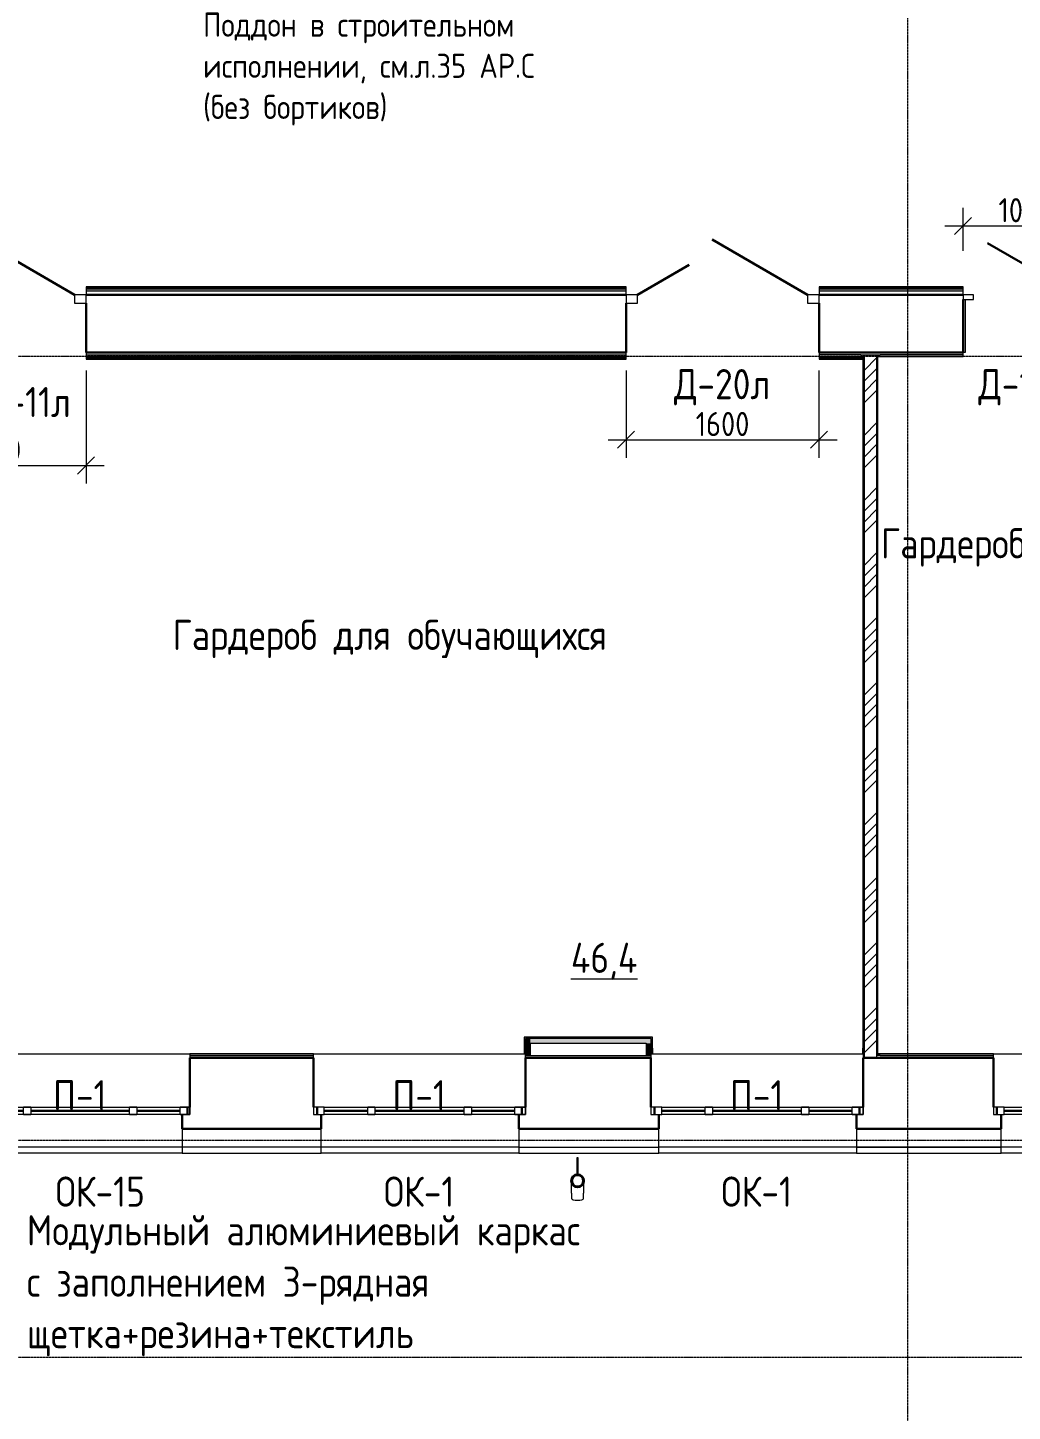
# Model space of a CAD drawing. Header units: millimetres. Extents: x 504091 to 2165846, y 135022 to 442887.
# Drawn here: x 1431300 to 1439468, y 304368 to 315840 of the extents above; entities that cross this region are included whole.
import ezdxf

# ---------------------------------------------------------------- set-up
doc = ezdxf.new("R2010")
doc.units = ezdxf.units.MM
doc.linetypes.add('ADSK_Линия сетки', pattern=[25, 20, -2.5, 0, -2.5])
doc.linetypes.add('осеваяX2', pattern=[4, 2.5, -0.5, 0.5, -0.5])
doc.layers.get('Defpoints').update_dxf_attribs({"color": 255})
for name, color, linetype, lineweight in [('_ Окна', 7, 'Continuous', 30), ('Аннотация', 7, 'Continuous', 9), ('Двери', 7, 'Continuous', 20), ('Марки дверей', 7, 'Continuous', 20), ('Марки окон', 7, 'Continuous', 20), ('Марки помещений', 7, 'Continuous', 20), ('Обобщенные модели', 7, 'Continuous', 18), ('Окна', 7, 'Continuous', 18), ('Оси', 165, 'осеваяX2', 13), ('Перекрытие', 7, 'Continuous', 18), ('размеры', 7, 'Continuous', 9), ('Стены внутренние', 7, 'Continuous', 18), ('Стены наружные', 7, 'Continuous', 18), ('Стены несущие', 7, 'Continuous', 30), ('Стены отделка', 7, 'Continuous', 30), ('Стены штриховка', 7, 'Continuous', 18)]:
    doc.layers.add(name, color=color, linetype=linetype, lineweight=lineweight)
doc.styles.add('GOST Common_2', font='GOST_Common.ttf', dxfattribs={"width": 0.9, "height": 200})
doc.styles.add('GOST Common_4', font='GOST_Common.ttf', dxfattribs={"width": 0.9, "height": 200})
doc.styles.add('GOST Common_6', font='GOST_Common.ttf', dxfattribs={"width": 0.9, "height": 200})
doc.dimstyles.new('ADSK_Основной_2_мм', dxfattribs={"dimscale": 304.8, "dimtxt": 201.142999, "dimasz": 0.463911, "dimexe": 0.492126, "dimexo": 0.492126, "dimgap": 0.098425, "dimtad": 1, "dimrnd": 0.01, "dimdsep": 46, "dimtxsty": 'GOST Common_4', "dimblk1": 'OBLIQUE', "dimblk2": 'OBLIQUE', "dimsah": 1, "dimcen": 0.09, "dimdle": 0.492126, "dimazin": 2, "dimtfac": 1, "dimtdec": 4, "dimtix": 1, "dimtmove": 0, "dimatfit": 3, "dimfxl": 0, "dimtvp": 1, "dimtolj": 1, "dimtzin": 0, "dimlwd": 20, "dimlwe": 20, "dimarcsym": 0})
pattern_1 = [(0, (1400150.29, 304821.34), (406.4, 101.6), [33.528, -271.272, 33.528, -271.272, -1625.6]), (0, (1400150.29, 304821.34), (406.4, 101.6), [-609.6, 33.528, -576.072, 33.528, -271.272, -711.2]), (0, (1400150.29, 304821.34), (406.4, 101.6), [-1524, 33.528, -169.672, 33.528, -474.472]), (120, (1400302.69, 304872.14), (-291.18818, 301.15272), [33.528, -271.272, 33.528, -271.272, -1625.6]), (120, (1400302.69, 304872.14), (-291.18818, 301.15272), [-609.6, 33.528, -576.072, 33.528, -271.272, -711.2]), (120, (1400302.69, 304872.14), (-291.18818, 301.15272), [-1524, 33.528, -169.672, 33.528, -474.472]), (240, (1400353.49, 305075.34), (-115.21182, -402.75272), [33.528, -271.272, 33.528, -271.272, -1625.6]), (240, (1400353.49, 305075.34), (-115.21182, -402.75272), [-609.6, 33.528, -576.072, 33.528, -271.272, -711.2]), (240, (1400353.49, 305075.34), (-115.21182, -402.75272), [-1524, 33.528, -169.672, 33.528, -474.472])]

# ---------------------------------------------------------------- blocks, each defined once
blk = doc.blocks.new('Дверь-Alumark_двупольная с глухим окном_S70 - 1600х2100 алюм ост Д-20л-5430551-План 1-го этажа')
at = {"layer": 'Двери', "lineweight": 30}
for p, q in [((830, 240), (38, 697)), ((-580, 240), (-151, 487))]:
    blk.add_line(p, q, dxfattribs=at)
at = {"layer": 'Двери'}
for p, q in [((-675, 240), (-675, 170)), ((-580, 240), (-675, 240)), ((-580, 170), (-580, 240)), ((830, 240), (830, 170)), ((925, 240), (830, 240)), ((925, 170), (925, 240)), ((-675, 170), (-580, 170)), ((830, 170), (925, 170))]:
    blk.add_line(p, q, dxfattribs=at)
blk = doc.blocks.new('Дверь-Alumark_двупольная с глухим окном_S70 - 1520х2200 алюм ост Д-11л-3421825-План 1-го этажа')
at = {"layer": 'Двери', "lineweight": 30}
for p, q in [((790, 240), (-2, 697)), ((-540, 240), (-181, 447))]:
    blk.add_line(p, q, dxfattribs=at)
at = {"layer": 'Двери'}
for p, q in [((-635, 240), (-635, 170)), ((-540, 240), (-635, 240)), ((-540, 170), (-540, 240)), ((790, 240), (790, 170)), ((885, 240), (790, 240)), ((885, 170), (885, 240)), ((-635, 170), (-540, 170)), ((790, 170), (885, 170))]:
    blk.add_line(p, q, dxfattribs=at)
blk = doc.blocks.new('АС_Дверь_Однопольная_Алюминиевая - 1030х2200 алюм ост с мат_плёнкой Д19л-4850132-План 1-го этажа')
at = {"layer": 'Двери'}
for p, q in [((-303, -200), (-390, -200)), ((-390, -200), (-390, -240)), ((-303, -240), (-303, -200)), ((640, -200), (553, -200)), ((553, -200), (553, -240)), ((640, -240), (640, -200)), ((-390, -240), (-303, -240)), ((553, -240), (640, -240))]:
    blk.add_line(p, q, dxfattribs=at)
at = {"layer": 'Двери', "lineweight": 30}
blk.add_line((-303, -240), (438, -668), dxfattribs=at)
blk = doc.blocks.new('окно трехпол с фрамугой - 1740 и 1760 -2300_h___нов_ ок1-2142734-План 1-го этажа')
at = {"layer": '_ Окна', "lineweight": 18}
for p, q in [((-880, 115), (-880, 175)), ((-880, 175), (-790, 175)), ((-790, 115), (-880, 115)), ((-790, 175), (-790, 115)), ((-430, 115), (-430, 175)), ((-430, 175), (-370, 175)), ((-370, 115), (-430, 115)), ((-370, 175), (-370, 115)), ((370, 115), (370, 175)), ((370, 175), (430, 175)), ((430, 115), (370, 115)), ((430, 175), (430, 115)), ((790, 175), (790, 115)), ((880, 175), (790, 175)), ((790, 115), (880, 115)), ((880, 115), (880, 175))]:
    blk.add_line(p, q, dxfattribs=at)
at = {"layer": '_ Окна'}
for p, q in [((-850, 115), (-850, 175)), ((-790, 145), (-430, 145)), ((-370, 145), (370, 145)), ((430, 145), (790, 145)), ((850, 115), (850, 175))]:
    blk.add_line(p, q, dxfattribs=at)
at = {"layer": 'Окна'}
for p, q in [((-880, 175), (-880, 115)), ((-790, 175), (-880, 175)), ((-880, 115), (-790, 115)), ((-790, 175), (-430, 175)), ((-430, 115), (-790, 115)), ((-370, 175), (-430, 175)), ((-430, 115), (-370, 115)), ((-370, 175), (370, 175)), ((370, 115), (-370, 115)), ((430, 175), (370, 175)), ((370, 115), (430, 115)), ((430, 175), (790, 175)), ((790, 115), (430, 115)), ((880, 175), (790, 175)), ((790, 115), (880, 115)), ((880, 115), (880, 175))]:
    blk.add_line(p, q, dxfattribs=at)
blk = doc.blocks.new('окно трехпол с фрамугой - 1800 и 1820х2300_h___нов_ ок15-2116672-План 1-го этажа')
at = {"layer": '_ Окна', "lineweight": 18}
for p, q in [((-910, 115), (-910, 175)), ((-910, 175), (-830, 175)), ((-830, 115), (-910, 115)), ((-830, 175), (-830, 115)), ((-470, 115), (-470, 175)), ((-470, 175), (-410, 175)), ((-410, 115), (-470, 115)), ((-410, 175), (-410, 115)), ((410, 115), (410, 175)), ((410, 175), (470, 175)), ((470, 115), (410, 115)), ((470, 175), (470, 115)), ((830, 175), (830, 115)), ((910, 175), (830, 175)), ((830, 115), (910, 115)), ((910, 115), (910, 175))]:
    blk.add_line(p, q, dxfattribs=at)
at = {"layer": '_ Окна'}
for p, q in [((-890, 115), (-890, 175)), ((-830, 145), (-470, 145)), ((-410, 145), (410, 145)), ((470, 145), (830, 145)), ((890, 115), (890, 175))]:
    blk.add_line(p, q, dxfattribs=at)
at = {"layer": 'Окна'}
for p, q in [((-910, 175), (-910, 115)), ((-830, 175), (-910, 175)), ((-910, 115), (-830, 115)), ((-830, 175), (-470, 175)), ((-470, 115), (-830, 115)), ((-410, 175), (-470, 175)), ((-470, 115), (-410, 115)), ((-410, 175), (410, 175)), ((410, 115), (-410, 115)), ((470, 175), (410, 175)), ((410, 115), (470, 115)), ((470, 175), (830, 175)), ((830, 115), (470, 115)), ((910, 175), (830, 175)), ((830, 115), (910, 115)), ((910, 115), (910, 175))]:
    blk.add_line(p, q, dxfattribs=at)
blk = doc.blocks.new('Водосток - Тип 1 _карниз больше 490мм_-5162063-План 1-го этажа')
at = {"layer": 'Обобщенные модели'}
for p, q in [((75, 306), (75, 264)), ((175, 264), (175, 306)), ((120, 109), (120, -30)), ((130, -30), (130, 109)), ((120, -30), (130, -30))]:
    blk.add_line(p, q, dxfattribs=at)
at = {"layer": 'Обобщенные модели', "flags": 128}
for points in [[(75, 173), (75, 174), (75, 177), (75, 180), (75, 183), (75, 186), (75, 190), (75, 193), (75, 197), (75, 201), (75, 205), (75, 210), (75, 214), (75, 219), (75, 224), (75, 229), (75, 234), (75, 239), (75, 245), (75, 250), (75, 256), (75, 261), (75, 264)], [(175, 264), (175, 258), (175, 252), (175, 247), (175, 242), (175, 236), (175, 231), (175, 226), (175, 221), (175, 216), (175, 212), (175, 207), (175, 203), (175, 199), (175, 195), (175, 191), (175, 188), (175, 184), (175, 181), (175, 178), (175, 175), (175, 173)]]:
    blk.add_lwpolyline(points, dxfattribs=at)
at = {"layer": 'Обобщенные модели'}
for start, end in [(90, 270), (270, 90)]:
    blk.add_arc((125, 160), 52, start, end, dxfattribs=at)
at = {"layer": 'Обобщенные модели', "lineweight": 40}
for start, end in [(90, 270), (270, 90)]:
    blk.add_arc((125, 160), 50, start, end, dxfattribs=at)
at = {"layer": 'Обобщенные модели'}
for start_param, end_param in [(4.712389, 6.283185), (3.141593, 4.712389)]:
    blk.add_ellipse((125, 306), major_axis=(-50, 0), ratio=0.309017, start_param=start_param, end_param=end_param, dxfattribs=at)
blk = doc.blocks.new('_Oblique')
at = {"color": 0, "linetype": 'ByBlock', "lineweight": -2}
blk.add_line((-0.5, -0.5), (0.5, 0.5), dxfattribs=at)
blk = doc.blocks.new('*D2734')
at = {"layer": 'Defpoints', "color": 0, "lineweight": 20, "transparency": 16777216}
for p in [(1440089, 314197), (1440089, 313908), (1439059, 313840)]:
    blk.add_point(p, dxfattribs=at)
at = {"layer": 'размеры', "color": 0, "transparency": 16777216}
for p, q in [((1439059, 313990), (1439059, 314347)), ((1440089, 314058), (1440089, 314347)), ((1438909, 314197), (1440239, 314197))]:
    blk.add_line(p, q, dxfattribs=at)
at = {"layer": 'размеры', "color": 0, "transparency": 16777216, "xscale": 141.4, "yscale": 141.4, "zscale": 141.4, "rotation": 180}
blk.add_blockref('_Oblique', (1439059, 314197), dxfattribs=at)
at = {"layer": 'размеры', "color": 0, "transparency": 16777216, "xscale": 141.4, "yscale": 141.4, "zscale": 141.4}
blk.add_blockref('_Oblique', (1440089, 314197), dxfattribs=at)
at = {"layer": 'размеры', "color": 0, "lineweight": 20, "transparency": 16777216, "insert": (1439574, 314327), "char_height": 200, "width": 560.47, "attachment_point": 5, "style": 'GOST Common_4'}
blk.add_mtext('\\A1;1030', dxfattribs=at)
blk = doc.blocks.new('*D2735')
at = {"layer": 'Defpoints', "color": 0, "lineweight": 20, "transparency": 16777216}
for p in [(1436264, 313147), (1437864, 313147), (1437864, 312424)]:
    blk.add_point(p, dxfattribs=at)
at = {"layer": 'размеры', "color": 0, "transparency": 16777216}
for p, q in [((1436264, 312997), (1436264, 312274)), ((1437864, 312997), (1437864, 312274)), ((1436114, 312424), (1438014, 312424))]:
    blk.add_line(p, q, dxfattribs=at)
at = {"layer": 'размеры', "color": 0, "transparency": 16777216, "xscale": 141.4, "yscale": 141.4, "zscale": 141.4, "rotation": 180}
blk.add_blockref('_Oblique', (1436264, 312424), dxfattribs=at)
at = {"layer": 'размеры', "color": 0, "transparency": 16777216, "xscale": 141.4, "yscale": 141.4, "zscale": 141.4}
blk.add_blockref('_Oblique', (1437864, 312424), dxfattribs=at)
at = {"layer": 'размеры', "color": 0, "lineweight": 20, "transparency": 16777216, "insert": (1437064, 312554), "char_height": 200, "width": 560.47, "attachment_point": 5, "style": 'GOST Common_4'}
blk.add_mtext('\\A1;1600', dxfattribs=at)
blk = doc.blocks.new('*D2736')
at = {"layer": 'Defpoints', "color": 0, "lineweight": 20, "transparency": 16777216}
for p in [(1430264, 313147), (1431784, 313147), (1431784, 312210)]:
    blk.add_point(p, dxfattribs=at)
at = {"layer": 'размеры', "color": 0, "transparency": 16777216}
for p, q in [((1430264, 312997), (1430264, 312060)), ((1431784, 312997), (1431784, 312060)), ((1430114, 312210), (1431934, 312210))]:
    blk.add_line(p, q, dxfattribs=at)
at = {"layer": 'размеры', "color": 0, "transparency": 16777216, "xscale": 141.4, "yscale": 141.4, "zscale": 141.4, "rotation": 180}
blk.add_blockref('_Oblique', (1430264, 312210), dxfattribs=at)
at = {"layer": 'размеры', "color": 0, "transparency": 16777216, "xscale": 141.4, "yscale": 141.4, "zscale": 141.4}
blk.add_blockref('_Oblique', (1431784, 312210), dxfattribs=at)
at = {"layer": 'размеры', "color": 0, "lineweight": 20, "transparency": 16777216, "insert": (1431024, 312340), "char_height": 200, "width": 560.47, "attachment_point": 5, "style": 'GOST Common_4'}
blk.add_mtext('\\A1;1520', dxfattribs=at)

msp = doc.modelspace()

# ---------------------------------------------------------------- hatches: boundary and pattern name
at = {"layer": 'Стены внутренние', "lineweight": 9}
h = msp.add_hatch(dxfattribs=at)
h.set_pattern_fill('FP_12', color=256, style=0, pattern_type=2)
h.set_pattern_definition(pattern_1)
h.paths.add_polyline_path([(1439059.2939, 313656.5532), (1439059.2939, 313671.5532), (1437864.2939, 313671.5532), (1437864.2939, 313656.5532), (1438803.251, 313656.5532)])
h.paths.add_polyline_path([(1432469.7351, 313656.5532), (1436264.2939, 313656.5532), (1436264.2939, 313671.5532), (1431784.2939, 313671.5532), (1431784.2939, 313656.5532)])
h.paths.add_polyline_path([(1440089.2939, 313656.5532), (1440216.4244, 313656.5532), (1440216.4244, 313671.5532), (1440089.2939, 313671.5532)])
h.paths.add_polyline_path([(1413469.1876, 313656.5532), (1413793.2939, 313656.5532), (1413793.2939, 313671.5532), (1410096.2939, 313671.5532), (1410096.2939, 313656.5532), (1411358.0156, 313656.5532)])
h.paths.add_polyline_path([(1415393.2939, 313656.5532), (1421605.41, 313656.5532), (1421605.41, 313671.5532), (1415393.2939, 313671.5532)])
h.paths.add_polyline_path([(1408493.5795, 313656.5532), (1408496.2939, 313656.5532), (1408496.2939, 313671.5532), (1407714.3804, 313671.5532), (1407714.3804, 313656.5532), (1408191.2577, 313656.5532)])
h.paths.add_polyline_path([(1425080.6333, 313656.5532), (1425707.828, 313656.5532), (1425707.828, 313671.5532), (1423505.41, 313671.5532), (1423505.41, 313656.5532), (1424969.0881, 313656.5532)])
h.paths.add_polyline_path([(1430264.2939, 313656.5532), (1430264.2939, 313671.5532), (1427647.828, 313671.5532), (1427647.828, 313656.5532), (1429830.7702, 313656.5532)])
h = msp.add_hatch(dxfattribs=at)
h.set_pattern_fill('FP_12', color=256, style=0, pattern_type=2)
h.set_pattern_definition(pattern_1)
h.paths.add_polyline_path([(1436264.2939, 313111.5532), (1436264.2939, 313126.5532), (1431784.2939, 313126.5532), (1431784.2939, 313111.5532), (1436262.0867, 313111.5532)])
h.paths.add_polyline_path([(1437892.1212, 313111.5532), (1438211.5563, 313111.5532), (1438211.5563, 313126.5532), (1437864.2939, 313126.5532), (1437864.2939, 313111.5532), (1437887.533, 313111.5532)])
at = {"layer": 'Стены внутренние'}
for points in [[(1435430.4195, 307319.5757), (1435470.4195, 307319.5757), (1435470.4195, 307459.5757), (1435430.4195, 307459.5757), (1435430.4195, 307331.5757)], [(1436264.2939, 307419.5757), (1436470.422, 307419.5757), (1436470.422, 307459.5757), (1435470.4195, 307459.5757), (1435470.4195, 307419.5757), (1435636.4931, 307419.5757)], [(1436430.422, 307319.5757), (1436470.422, 307319.5757), (1436470.422, 307419.5757), (1436430.422, 307419.5757)]]:
    msp.add_hatch(color=256, dxfattribs=at).paths.add_polyline_path(points)
at = {"layer": 'Стены штриховка'}
h = msp.add_hatch(dxfattribs=at)
h.set_pattern_fill('ANSI34', color=256, scale=20)
h.set_pattern_definition([(45, (1368096.43, 304821.34), (-269.4077, 269.4077), []), (45, (1368186.23, 304821.34), (-269.4077, 269.4077), []), (45, (1368276.04, 304821.34), (-269.4077, 269.4077), []), (45, (1368365.84, 304821.34), (-269.4077, 269.4077), [])])
h.paths.add_polyline_path([(1438340.422, 313116.3441), (1438240.422, 313116.3441), (1438240.422, 307299.5757), (1438340.422, 307299.5757)])

# ---------------------------------------------------------------- linework, layer by layer
at = {"layer": 'Оси', "linetype": 'ADSK_Линия сетки'}
for p, q in [((1438599.8592, 300125.6614), (1438599.8592, 327246.5113)), ((1390035.5654, 313116.3441), (1456265.2939, 313116.3441)), ((1390035.5654, 306616.3441), (1456265.2939, 306616.3441)), ((1390035.5654, 304816.3441), (1456155.1468, 304816.3441))]:
    msp.add_line(p, q, dxfattribs=at)
at = {"layer": 'Перекрытие'}
for p, q in [((1439076.2939, 313586.5532), (1439076.2939, 313146.5532)), ((1439076.2939, 313146.5532), (1439059.2939, 313146.5532))]:
    msp.add_line(p, q, dxfattribs=at)
at = {"layer": 'Стены наружные'}
for p, q in [((1436482.422, 307379.5757), (1436482.422, 307331.5757)), ((1438228.422, 307331.5757), (1438228.422, 307379.5757)), ((1430837.4204, 307331.5757), (1432645.4204, 307331.5757)), ((1433670.4195, 307331.5757), (1435418.4195, 307331.5757)), ((1436470.422, 307331.5757), (1438228.422, 307331.5757)), ((1439310.4215, 307331.5757), (1441058.4215, 307331.5757)), ((1432580.4204, 306559.5757), (1430930.4611, 306559.5757)), ((1435375.4195, 306559.5757), (1433735.4195, 306559.5757)), ((1438175.422, 306559.5757), (1436535.422, 306559.5757)), ((1441015.4215, 306559.5757), (1439375.4215, 306559.5757)), ((1432580.4204, 306509.5757), (1430930.4611, 306509.5757)), ((1435375.4195, 306509.5757), (1433735.4195, 306509.5757)), ((1438175.422, 306509.5757), (1436535.422, 306509.5757)), ((1441015.4215, 306509.5757), (1439375.4215, 306509.5757))]:
    msp.add_line(p, q, dxfattribs=at)
at = {"layer": 'Стены несущие'}
for p, q in [((1431784.2939, 313626.5532), (1436264.2939, 313626.5532)), ((1431784.2939, 313556.5532), (1431784.2939, 313146.5532)), ((1436264.2939, 313146.5532), (1436264.2939, 313556.5532)), ((1437864.2939, 313626.5532), (1439059.2939, 313626.5532)), ((1437864.2939, 313556.5532), (1437864.2939, 313146.5532)), ((1439059.2939, 313146.5532), (1439059.2939, 313586.5532)), ((1431784.2939, 313146.5532), (1436264.2939, 313146.5532)), ((1437864.2939, 313146.5532), (1439059.2939, 313146.5532)), ((1432645.4204, 307299.5757), (1433670.4195, 307299.5757)), ((1432645.4204, 307299.5757), (1432645.4204, 306889.5757)), ((1433670.4195, 306889.5757), (1433670.4195, 307299.5757)), ((1435430.4195, 307299.5757), (1435430.4195, 306889.5757)), ((1436470.422, 307299.5757), (1435430.4195, 307299.5757)), ((1436470.422, 306889.5757), (1436470.422, 307299.5757)), ((1438230.422, 307299.5757), (1438230.422, 306889.5757)), ((1439310.4215, 307299.5757), (1438230.422, 307299.5757)), ((1439310.4215, 306889.5757), (1439310.4215, 307299.5757)), ((1432580.4204, 306829.5757), (1432580.4204, 306709.5757)), ((1433735.4195, 306709.5757), (1433735.4195, 306829.5757)), ((1435375.4195, 306829.5757), (1435375.4195, 306709.5757)), ((1436535.422, 306709.5757), (1436535.422, 306829.5757)), ((1438175.422, 306829.5757), (1438175.422, 306709.5757)), ((1439375.4215, 306709.5757), (1439375.4215, 306829.5757)), ((1433735.4195, 306709.5757), (1432580.4204, 306709.5757)), ((1436535.422, 306709.5757), (1435375.4195, 306709.5757)), ((1439375.4215, 306709.5757), (1438175.422, 306709.5757))]:
    msp.add_line(p, q, dxfattribs=at)
at = {"layer": 'Стены отделка', "lineweight": 9}
for p, q in [((1431784.2939, 313691.5532), (1431784.2939, 313626.5532)), ((1436264.2939, 313691.5532), (1431784.2939, 313691.5532)), ((1436264.2939, 313626.5532), (1436264.2939, 313691.5532)), ((1437864.2939, 313691.5532), (1437864.2939, 313626.5532)), ((1439059.2939, 313691.5532), (1437864.2939, 313691.5532)), ((1439059.2939, 313626.5532), (1439059.2939, 313691.5532)), ((1431784.2939, 313146.5532), (1431784.2939, 313091.5532)), ((1431784.2939, 313091.5532), (1436264.2939, 313091.5532)), ((1436264.2939, 313091.5532), (1436264.2939, 313146.5532)), ((1437864.2939, 313146.5532), (1437864.2939, 313091.5532)), ((1437864.2939, 313091.5532), (1438199.5563, 313091.5532)), ((1438211.5563, 313126.5532), (1438371.5563, 313126.5532)), ((1438228.422, 313102.5532), (1438228.422, 307379.5757)), ((1438240.422, 307299.5757), (1438240.422, 313126.5532)), ((1438340.422, 313126.5532), (1438340.422, 307299.5757)), ((1438352.422, 307331.5757), (1438352.422, 313114.5532)), ((1438352.422, 313114.5532), (1439059.2939, 313114.5532)), ((1439059.2939, 313114.5532), (1439059.2939, 313146.5532)), ((1435418.4195, 307471.5757), (1435418.4195, 307331.5757)), ((1436480.422, 307471.5757), (1435420.4195, 307471.5757)), ((1436470.422, 307459.5757), (1435430.4195, 307459.5757)), ((1435430.4195, 307299.5757), (1435430.4195, 307459.5757)), ((1436470.422, 307459.5757), (1436470.422, 307299.5757)), ((1436482.422, 307379.5757), (1436482.422, 307469.5757)), ((1435470.4195, 307419.5757), (1436430.422, 307419.5757)), ((1435470.4195, 307319.5757), (1435470.4195, 307419.5757)), ((1436430.422, 307419.5757), (1436430.422, 307319.5757)), ((1432645.4204, 307331.5757), (1432645.4204, 307299.5757)), ((1433670.4195, 307331.5757), (1432645.4204, 307331.5757)), ((1432645.4204, 307319.5757), (1432646.4204, 307319.5757)), ((1432645.4204, 307299.5757), (1432645.4204, 307299.5757)), ((1433670.4195, 307299.5757), (1433670.4195, 307331.5757)), ((1435418.4195, 307331.5757), (1435430.4195, 307331.5757)), ((1435430.4195, 307319.5757), (1435470.4195, 307319.5757)), ((1435470.4195, 307319.5757), (1436470.422, 307319.5757)), ((1438230.422, 307319.5757), (1438230.422, 307299.5757)), ((1438371.5563, 307319.5757), (1438340.422, 307319.5757)), ((1439310.4215, 307331.5757), (1438352.422, 307331.5757)), ((1439310.4215, 307299.5757), (1439310.4215, 307331.5757)), ((1432580.4204, 306709.5757), (1432580.4204, 306509.5757)), ((1433735.4195, 306509.5757), (1433735.4195, 306709.5757)), ((1435375.4195, 306709.5757), (1435375.4195, 306509.5757)), ((1436535.422, 306509.5757), (1436535.422, 306709.5757)), ((1438175.422, 306709.5757), (1438175.422, 306509.5757)), ((1439375.4215, 306509.5757), (1439375.4215, 306709.5757)), ((1432581.4204, 306559.5757), (1432580.4204, 306559.5757)), ((1435376.4195, 306559.5757), (1435375.4195, 306559.5757)), ((1438176.422, 306559.5757), (1438175.422, 306559.5757)), ((1432580.4204, 306509.5757), (1433735.4195, 306509.5757)), ((1435375.4195, 306509.5757), (1436535.422, 306509.5757)), ((1438175.422, 306509.5757), (1439375.4215, 306509.5757))]:
    msp.add_line(p, q, dxfattribs=at)
at = {"layer": 'Стены штриховка'}
for p, q in [((1436264.2939, 313680.5532), (1431784.2939, 313680.5532)), ((1436264.2939, 313671.5532), (1431784.2939, 313671.5532)), ((1436264.2939, 313656.5532), (1431784.2939, 313656.5532)), ((1439059.2939, 313680.5532), (1437864.2939, 313680.5532)), ((1439059.2939, 313671.5532), (1437864.2939, 313671.5532)), ((1439059.2939, 313656.5532), (1437864.2939, 313656.5532)), ((1431784.2939, 313126.5532), (1436264.2939, 313126.5532)), ((1431784.2939, 313111.5532), (1436264.2939, 313111.5532)), ((1431784.2939, 313102.5532), (1436264.2939, 313102.5532)), ((1438211.5563, 313126.5532), (1437864.2939, 313126.5532)), ((1437864.2939, 313111.5532), (1438230.422, 313111.5532)), ((1437864.2939, 313102.5532), (1438228.422, 313102.5532)), ((1438199.5563, 313091.5532), (1438228.422, 313091.5532)), ((1438230.422, 313111.5532), (1438230.422, 307319.5757)), ((1438350.422, 307329.5757), (1438350.422, 313116.5532)), ((1438350.422, 313116.5532), (1439059.2939, 313116.5532)), ((1439059.2939, 313126.5532), (1438371.5563, 313126.5532)), ((1435420.4195, 307471.5757), (1435418.4195, 307471.5757)), ((1436482.422, 307469.5757), (1435418.4195, 307469.5757)), ((1435420.4195, 307331.5757), (1435420.4195, 307471.5757)), ((1436480.422, 307331.5757), (1436480.422, 307471.5757)), ((1436482.422, 307471.5757), (1436480.422, 307471.5757)), ((1436482.422, 307469.5757), (1436482.422, 307471.5757)), ((1433670.4195, 307329.5757), (1432645.4204, 307329.5757)), ((1432646.4204, 307319.5757), (1433670.4195, 307319.5757)), ((1439310.4215, 307329.5757), (1438350.422, 307329.5757)), ((1438371.5563, 307319.5757), (1439310.4215, 307319.5757)), ((1433735.4195, 306559.5757), (1432581.4204, 306559.5757)), ((1435376.4195, 306559.5757), (1436535.422, 306559.5757)), ((1438175.422, 306559.5757), (1439375.4215, 306559.5757)), ((1439375.4215, 306559.5757), (1438176.422, 306559.5757))]:
    msp.add_line(p, q, dxfattribs=at)

# ---------------------------------------------------------------- block references
at = {"layer": 'Двери'}
for name, p in [('Дверь-Alumark_двупольная с глухим окном_S70 - 1520х2200 алюм ост Д-11л-3421825-План 1-го этажа', (1430899.2939, 313386.5532)), ('Дверь-Alumark_двупольная с глухим окном_S70 - 1600х2100 алюм ост Д-20л-5430551-План 1-го этажа', (1436939.2939, 313386.5532))]:
    msp.add_blockref(name, p, dxfattribs=at)
at = {"layer": 'Двери', "rotation": 180}
msp.add_blockref('АС_Дверь_Однопольная_Алюминиевая - 1030х2200 алюм ост с мат_плёнкой Д19л-4850132-План 1-го этажа', (1439699.2939, 313386.5532), dxfattribs=at)
at = {"layer": 'Обобщенные модели', "rotation": 180}
msp.add_blockref('Водосток - Тип 1 _карниз больше 490мм_-5162063-План 1-го этажа', (1435986.7203, 306439.5757), dxfattribs=at)
at = {"layer": 'Окна', "rotation": 180}
for name, p in [('окно трехпол с фрамугой - 1800 и 1820х2300_h___нов_ ок15-2116672-План 1-го этажа', (1431735.4204, 307004.5757)), ('окно трехпол с фрамугой - 1740 и 1760 -2300_h___нов_ ок1-2142734-План 1-го этажа', (1434550.4195, 307004.5757)), ('окно трехпол с фрамугой - 1740 и 1760 -2300_h___нов_ ок1-2142734-План 1-го этажа', (1437350.422, 307004.5757)), ('окно трехпол с фрамугой - 1740 и 1760 -2300_h___нов_ ок1-2142734-План 1-го этажа', (1440190.4215, 307004.5757))]:
    msp.add_blockref(name, p, dxfattribs=at)

# ---------------------------------------------------------------- texts
at = {"layer": 'Аннотация', "lineweight": 9, "attachment_point": 1, "line_spacing_factor": 1.022766}
for s, insert, char_height, width, style in [('\\pt360,720,1080,1440,1800,2160,2520,2880,3240,3600,3960,4320,4680,5040,5400,5760,6120,6480,6840,7200,7560,7920,8280,8640,9000,9360,9720,10080,10440,10800,11160,11520;Поддон в строительном исполнении, см.л.35 АР.С (без бортиков)', (1432755.1705, 315965.0647), 200, 2898.9, 'GOST Common_6'), ('\\pt360,720,1080,1440,1800,2160,2520,2880,3240,3600,3960,4320,4680,5040,5400,5760,6120,6480,6840,7200,7560,7920,8280,8640,9000,9360,9720,10080,10440,10800,11160,11520;Модульный алюминиевый каркас с заполнением 3-рядная щетка+резина+текстиль', (1431293.8186, 305994.0679), 250, 4756.5, 'GOST Common_2')]:
    msp.add_mtext(s, dxfattribs=dict(at, insert=insert, char_height=char_height, width=width, style=style))
at = {"layer": 'Марки дверей', "lineweight": 9, "char_height": 250, "attachment_point": 5, "line_spacing_factor": 1.022766, "style": 'GOST Common_2'}
for s, insert, width in [('\\pt450,900,1350,1800,2250,2700,3150,3600,4050,4500,4950,5400,5850,6300,6750,7200,7650,8100,8550,9000,9450,9900,10350,10800,11250,11700,12150,12600,13050,13500,13950,14400;Д-20л', (1437060.6865, 312858.9636), 851.4), ('\\pt450,900,1350,1800,2250,2700,3150,3600,4050,4500,4950,5400,5850,6300,6750,7200,7650,8100,8550,9000,9450,9900,10350,10800,11250,11700,12150,12600,13050,13500,13950,14400;Д-19л', (1439570.6865, 312858.9636), 803.7), ('\\pt450,900,1350,1800,2250,2700,3150,3600,4050,4500,4950,5400,5850,6300,6750,7200,7650,8100,8550,9000,9450,9900,10350,10800,11250,11700,12150,12600,13050,13500,13950,14400;Д-11л', (1431298.0879, 312710.5968), 756)]:
    msp.add_mtext(s, dxfattribs=dict(at, insert=insert, width=width))
at = {"layer": 'Марки окон', "lineweight": 9, "char_height": 250, "attachment_point": 5, "line_spacing_factor": 1.022766, "style": 'GOST Common_2'}
for s, insert, width in [('\\pt450,900,1350,1800,2250,2700,3150,3600,4050,4500,4950,5400,5850,6300,6750,7200,7650,8100,8550,9000,9450,9900,10350,10800,11250,11700,12150,12600,13050,13500,13950,14400;П-1', (1431732.263, 306988.57), 458.1), ('\\pt450,900,1350,1800,2250,2700,3150,3600,4050,4500,4950,5400,5850,6300,6750,7200,7650,8100,8550,9000,9450,9900,10350,10800,11250,11700,12150,12600,13050,13500,13950,14400;П-1', (1434547.2621, 306988.57), 458.1), ('\\pt450,900,1350,1800,2250,2700,3150,3600,4050,4500,4950,5400,5850,6300,6750,7200,7650,8100,8550,9000,9450,9900,10350,10800,11250,11700,12150,12600,13050,13500,13950,14400;П-1', (1437347.2646, 306988.57), 458.1), ('\\pt450,900,1350,1800,2250,2700,3150,3600,4050,4500,4950,5400,5850,6300,6750,7200,7650,8100,8550,9000,9450,9900,10350,10800,11250,11700,12150,12600,13050,13500,13950,14400;ОК-15', (1431901.913, 306189.1614), 797.4), ('\\pt450,900,1350,1800,2250,2700,3150,3600,4050,4500,4950,5400,5850,6300,6750,7200,7650,8100,8550,9000,9450,9900,10350,10800,11250,11700,12150,12600,13050,13500,13950,14400;ОК-1', (1434546.8121, 306189.1614), 637.2), ('\\pt450,900,1350,1800,2250,2700,3150,3600,4050,4500,4950,5400,5850,6300,6750,7200,7650,8100,8550,9000,9450,9900,10350,10800,11250,11700,12150,12600,13050,13500,13950,14400;ОК-1', (1437346.8146, 306189.1614), 637.2)]:
    msp.add_mtext(s, dxfattribs=dict(at, insert=insert, width=width))
at = {"layer": 'Марки помещений', "lineweight": 9, "char_height": 250, "attachment_point": 5, "line_spacing_factor": 1.022766, "style": 'GOST Common_2'}
for s, insert, width in [('\\pt450,900,1350,1800,2250,2700,3150,3600,4050,4500,4950,5400,5850,6300,6750,7200,7650,8100,8550,9000,9450,9900,10350,10800,11250,11700,12150,12600,13050,13500,13950,14400;Гардероб для учителей', (1439977.5214, 311530.9869), 3274.2), ('\\pt450,900,1350,1800,2250,2700,3150,3600,4050,4500,4950,5400,5850,6300,6750,7200,7650,8100,8550,9000,9450,9900,10350,10800,11250,11700,12150,12600,13050,13500,13950,14400;Гардероб для обучающихся', (1434303.4414, 310771.8626), 3809.7), ('\\pt450,900,1350,1800,2250,2700,3150,3600,4050,4500,4950,5400,5850,6300,6750,7200,7650,8100,8550,9000,9450,9900,10350,10800,11250,11700,12150,12600,13050,13500,13950,14400;{\\L46,4}', (1436082.0102, 308099.0106), 601.2)]:
    msp.add_mtext(s, dxfattribs=dict(at, insert=insert, width=width))

# ---------------------------------------------------------------- dimensions: what is measured, and where the dimension line sits
at = {"layer": 'размеры', "lineweight": 20}
for base, p1, p2, override, picture, middle in [((1440089.2939, 314196.5805), (1439059.2939, 313840.4098), (1440089.2939, 313908.2005), {"dimpost": '<>', "dimfxl": 1032.228455, "dimlwd": 65535, "dimlwe": 65535}, '*D2734', (1439574.2939, 314326.5805)), ((1431784.2939, 312209.9199), (1430264.2939, 313146.5532), (1431784.2939, 313146.5532), {"dimpost": '<>', "dimfxl": 1520, "dimlwd": 65535, "dimlwe": 65535}, '*D2736', (1431024.2939, 312339.9199)), ((1437864.2939, 312424.0127), (1436264.2939, 313146.5532), (1437864.2939, 313146.5532), {"dimpost": '<>', "dimfxl": 1600, "dimlwd": 65535, "dimlwe": 65535}, '*D2735', (1437064.2939, 312554.0127))]:
    dim = msp.add_linear_dim(base=base, p1=p1, p2=p2, dimstyle='ADSK_Основной_2_мм', override=override, dxfattribs=at)
    dim.commit()
    dim.dimension.update_dxf_attribs({"geometry": picture, "text_midpoint": middle})

doc.saveas('drawing.dxf')
